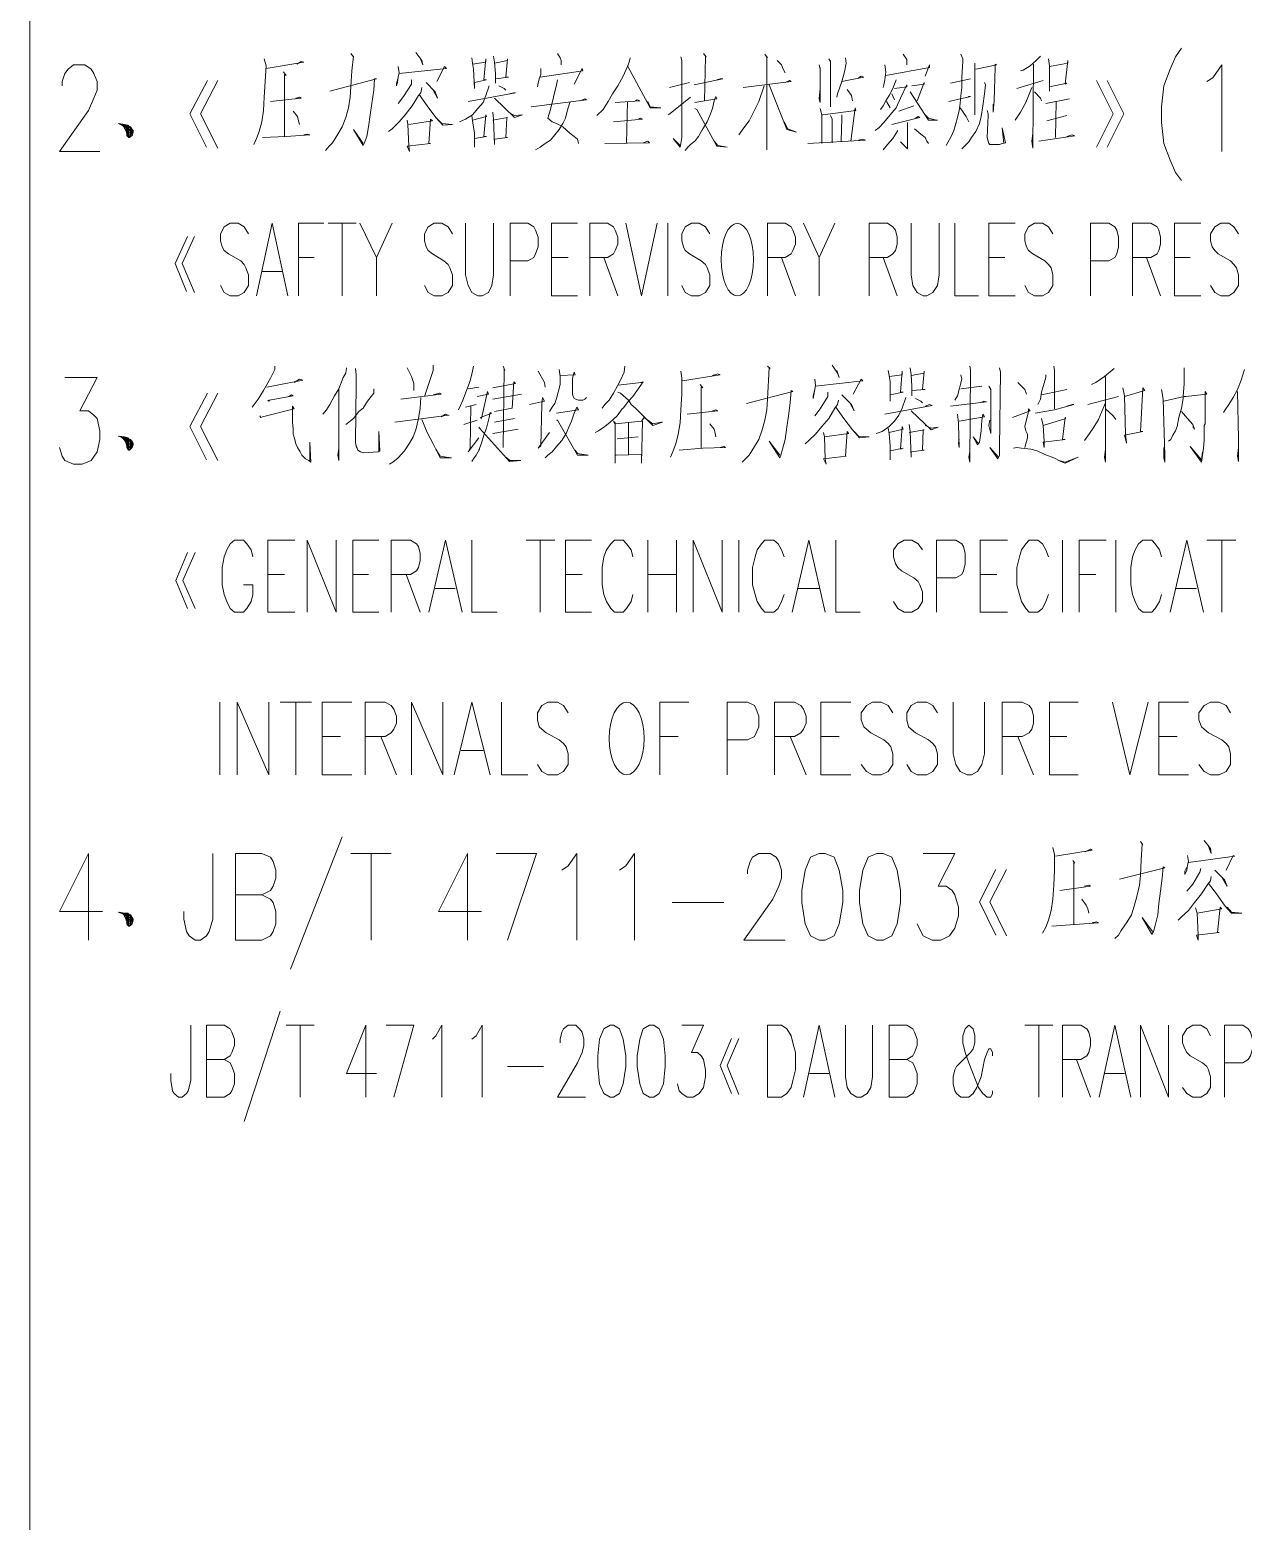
# Model space of a CAD drawing. Header units: millimetres. Extents: x 0 to 588, y 0 to 874.
# Drawn here: x 455.02 to 484.37, y 756.34 to 792.4 of the extents above; entities that cross this region are included whole.
import ezdxf

# ---------------------------------------------------------------- set-up
doc = ezdxf.new("R2010")
doc.units = ezdxf.units.MM
doc.layers.get('0').update_dxf_attribs({"lineweight": 18})

msp = doc.modelspace()

# ---------------------------------------------------------------- linework, layer by layer
at = {"color": 0, "lineweight": 0}
msp.add_lwpolyline([(455.02, 436.922), (455.02, 813.329)], dxfattribs=at)
at = {"color": 6, "lineweight": 0}
for points in [[(464.354, 791.845), (464.502, 791.654), (464.524, 791.548), (464.46, 791.718)], [(482.875, 791.951), (482.727, 791.739), (482.6, 791.443), (482.452, 791.04), (482.388, 790.533), (482.388, 790.151), (482.452, 789.644), (482.6, 789.241), (482.727, 788.945), (482.875, 788.755)], [(455.803, 791.04), (455.803, 791.146), (455.866, 791.337), (455.951, 791.443), (456.078, 791.548), (456.353, 791.548), (456.502, 791.443), (456.565, 791.337), (456.65, 791.146), (456.65, 790.935), (456.565, 790.744), (456.438, 790.448), (455.74, 789.453), (456.713, 789.453)], [(460.692, 791.696), (460.735, 791.527), (460.714, 791.146), (460.692, 790.765), (460.671, 790.448), (460.629, 790.173), (460.565, 789.94), (460.502, 789.77), (460.438, 789.622)], [(460.735, 791.464), (461.645, 791.612), (461.582, 791.633), (461.476, 791.569)], [(462.788, 791.823), (462.851, 791.739), (462.851, 791.76), (462.809, 791.4), (462.788, 791.019), (462.767, 790.765), (462.724, 790.511), (462.661, 790.278), (462.576, 790.046), (462.471, 789.876), (462.344, 789.665), (462.259, 789.58), (462.174, 789.474)], [(463.931, 791.506), (463.952, 791.358), (463.931, 791.252), (463.91, 791.125), (463.889, 791.04), (463.889, 791.104), (463.931, 791.231)], [(463.952, 791.337), (465.095, 791.464), (465.053, 791.506), (464.862, 791.146)], [(465.709, 791.718), (465.73, 791.591), (465.751, 791.443), (465.772, 790.977), (465.772, 791.125), (466.069, 791.188), (466.005, 791.188), (466.048, 791.696), (466.048, 791.612), (465.73, 791.569)], [(466.238, 791.76), (466.259, 791.612), (466.281, 791.337), (466.281, 791.104), (466.281, 791.21), (466.598, 791.252), (466.534, 791.252), (466.577, 791.696), (466.577, 791.654), (466.259, 791.591)], [(467.783, 791.823), (467.847, 791.718), (467.868, 791.654), (467.868, 791.548)], [(469.54, 791.718), (469.519, 791.612), (469.477, 791.506), (469.371, 791.274), (469.244, 791.04), (469.117, 790.85), (469.011, 790.659), (468.884, 790.469), (468.736, 790.321)], [(469.477, 791.527), (470.027, 790.511), (470.281, 790.511), (470.027, 790.533), (469.964, 790.659)], [(470.768, 791.739), (470.789, 791.654), (470.789, 789.791), (470.768, 789.644), (470.747, 789.559), (470.577, 789.77), (470.747, 789.601)], [(471.318, 791.823), (471.382, 791.739), (471.361, 791.739), (471.339, 790.68)], [(472.8, 791.803), (472.863, 791.718), (472.842, 791.739), (472.842, 789.495), (472.842, 789.94)], [(473.096, 791.654), (473.202, 791.548), (473.244, 791.443), (473.287, 791.358)], [(474.112, 791.548), (474.133, 791.443), (474.133, 791.485), (474.133, 790.638), (474.112, 790.723), (474.133, 790.977)], [(474.345, 791.696), (474.387, 791.633), (474.387, 791.654), (474.387, 790.533), (474.387, 790.744)], [(474.747, 791.718), (474.768, 791.591), (474.726, 791.379), (474.663, 791.146), (474.557, 790.85), (474.536, 790.765)], [(475.7, 791.548), (475.721, 791.379), (475.7, 791.188), (475.678, 791.062), (475.657, 790.998)], [(475.721, 791.294), (476.779, 791.485), (476.779, 791.548), (476.673, 791.274)], [(476.144, 791.803), (476.229, 791.676), (476.229, 791.548)], [(477.541, 791.803), (477.584, 791.696), (477.584, 791.633), (477.562, 791.252), (477.562, 790.998), (477.541, 790.807), (477.52, 790.617), (477.499, 790.448), (477.457, 790.278), (477.414, 790.13), (477.372, 789.961), (477.308, 789.813), (477.181, 789.601)], [(477.88, 791.591), (477.88, 790.342), (477.88, 790.596)], [(477.901, 791.443), (478.409, 791.548), (478.367, 791.569), (478.367, 791.485), (478.346, 790.68), (478.324, 790.406), (478.324, 790.596)], [(479.467, 791.76), (479.361, 791.654), (479.213, 791.527), (479.044, 791.422), (478.981, 791.4)], [(479.298, 791.569), (479.277, 789.537), (479.256, 789.707), (479.277, 789.898)], [(479.658, 791.696), (479.679, 791.527), (479.679, 790.914)], [(479.679, 791.019), (480.102, 791.104), (480.06, 791.083), (480.123, 791.654), (480.123, 791.591), (479.679, 791.506)], [(483.489, 791.146), (483.637, 791.231), (483.849, 791.548), (483.849, 789.453)], [(459.317, 791.167), (458.893, 790.363), (459.296, 789.559)], [(459.571, 791.167), (459.147, 790.363), (459.571, 789.537)], [(461.158, 791.379), (461.222, 791.294), (461.179, 791.316), (461.179, 789.813)], [(462.28, 790.914), (463.402, 791.21), (463.36, 791.21), (463.338, 790.935), (463.296, 790.617), (463.254, 790.342), (463.211, 790.046), (463.169, 789.813), (463.106, 789.644), (463.084, 789.601), (462.851, 789.982), (463.084, 789.644)], [(464.248, 791.188), (464.248, 791.083), (464.058, 790.787), (463.931, 790.617)], [(464.608, 791.125), (464.82, 790.893), (464.884, 790.744), (464.778, 790.935)], [(467.381, 791.464), (467.381, 791.316), (467.339, 791.21), (467.318, 791.104), (467.296, 791.019)], [(467.36, 791.252), (468.397, 791.4), (468.376, 791.464), (468.185, 791.083)], [(467.783, 791.188), (467.762, 791.062), (467.614, 790.469), (467.55, 790.258), (467.656, 790.173), (467.762, 790.13), (467.91, 790.046), (468.08, 789.898), (468.185, 789.813), (468.27, 789.749), (468.291, 789.644)], [(470.493, 790.998), (470.979, 791.125)], [(471.085, 791.062), (471.784, 791.21), (471.72, 791.21), (471.636, 791.188)], [(472.271, 790.998), (473.435, 791.146), (473.392, 791.167), (473.287, 791.125)], [(474.663, 791.146), (475.192, 791.252), (475.128, 791.274), (475.065, 791.231)], [(475.975, 791.188), (475.89, 790.977), (475.805, 790.807), (475.721, 790.68), (475.657, 790.554), (475.594, 790.469)], [(476.356, 791.04), (476.652, 791.083), (476.652, 791.125), (476.483, 790.68)], [(477.287, 791.104), (477.774, 791.21)], [(478.113, 791.125), (478.134, 791.062), (478.113, 790.85), (478.07, 790.554), (478.028, 790.299), (477.986, 790.13), (477.901, 789.94), (477.795, 789.791), (477.732, 789.686), (477.626, 789.58), (477.562, 789.517)], [(479.531, 791.167), (478.896, 790.977)], [(480.822, 789.559), (481.224, 790.363), (480.822, 791.167)], [(481.076, 791.167), (481.478, 790.363), (481.076, 789.559)], [(460.841, 790.659), (461.582, 790.744), (461.539, 790.765), (461.454, 790.744)], [(464.502, 790.998), (464.481, 790.871), (464.418, 790.807), (464.27, 790.554), (464.1, 790.342), (463.952, 790.173), (463.783, 790.004), (463.698, 789.94)], [(464.439, 790.829), (464.63, 790.554), (464.841, 790.278), (465.01, 790.088), (465.243, 790.109), (464.989, 790.13), (464.884, 790.236)], [(466.132, 791.04), (466.048, 790.807), (465.984, 790.638), (465.857, 790.49), (465.73, 790.342), (465.561, 790.236), (465.413, 790.173)], [(465.624, 790.659), (466.767, 790.871), (466.725, 790.871), (466.619, 790.85)], [(466.259, 790.744), (466.746, 790.278), (466.937, 790.342), (466.746, 790.321), (466.619, 790.385)], [(466.365, 791.04), (466.492, 790.977), (466.534, 790.935)], [(470.471, 790.342), (471.001, 790.765)], [(471.106, 790.638), (471.636, 790.723), (471.615, 790.787), (471.572, 790.68), (471.53, 790.49), (471.466, 790.321), (471.403, 790.173), (471.276, 789.961), (471.191, 789.813), (471.106, 789.707), (471.001, 789.622), (470.937, 789.559), (470.874, 789.474)], [(472.779, 791.04), (472.652, 790.659), (472.419, 790.194), (472.292, 790.025), (472.165, 789.855)], [(472.906, 791.062), (473.329, 789.982), (473.562, 789.919), (473.35, 790.004), (473.265, 790.173)], [(474.789, 790.956), (474.895, 790.807), (474.916, 790.68)], [(475.933, 790.977), (476.229, 791.019), (476.229, 791.062), (476.081, 790.744), (475.975, 790.511), (475.827, 790.342), (475.678, 790.151), (475.551, 790.025), (475.467, 789.961)], [(475.869, 790.85), (475.933, 790.702)], [(476.313, 790.893), (476.758, 790.215), (476.97, 790.215), (476.949, 790.215), (476.758, 790.258), (476.673, 790.342)], [(477.245, 790.659), (477.774, 790.787), (477.732, 790.787), (477.711, 790.765)], [(479.256, 790.998), (479.108, 790.638), (478.981, 790.406), (478.853, 790.215)], [(479.319, 790.893), (479.467, 790.744), (479.488, 790.68)], [(461.391, 790.427), (461.497, 790.299), (461.518, 790.194), (461.539, 790.109)], [(466.217, 790.406), (466.238, 790.236), (466.259, 789.622), (466.259, 789.749), (466.577, 789.791), (466.534, 789.791), (466.556, 790.278), (466.577, 790.278), (466.217, 790.215)], [(467.148, 790.533), (468.482, 790.702), (468.44, 790.723), (468.334, 790.68)], [(468.08, 790.638), (468.016, 790.427), (467.974, 790.258), (467.91, 790.13), (467.826, 789.982), (467.72, 789.855), (467.614, 789.728), (467.487, 789.644), (467.36, 789.559), (467.254, 789.495)], [(469.18, 790.638), (469.773, 790.68), (469.709, 790.702), (469.667, 790.68)], [(469.477, 790.659), (469.455, 789.644)], [(471.106, 790.49), (471.149, 790.469), (471.636, 789.58), (471.89, 789.559), (471.657, 789.601), (471.572, 789.707)], [(474.133, 790.49), (474.176, 790.342), (474.176, 789.644)], [(474.176, 790.342), (474.197, 790.342), (475.001, 790.448), (474.98, 790.511), (474.874, 789.707)], [(475.742, 790.659), (475.827, 790.511)], [(476.398, 790.554), (476.038, 790.427)], [(477.52, 790.511), (477.668, 790.299), (477.732, 790.173)], [(478.176, 790.448), (478.197, 790.363), (478.197, 790.321), (478.176, 789.791), (478.197, 789.707), (478.219, 789.644), (478.24, 789.622), (478.473, 789.622), (478.536, 789.644), (478.621, 789.665), (478.536, 790.025), (478.578, 789.644)], [(479.594, 790.617), (480.166, 790.723)], [(479.848, 790.659), (479.827, 789.791)], [(457.179, 790.13), (457.306, 790.109), (457.39, 790.088), (457.412, 790.067), (457.454, 790.046), (457.475, 790.025), (457.496, 789.982), (457.517, 789.961), (457.517, 789.919), (457.496, 789.834), (457.454, 789.813), (457.433, 789.791), (457.412, 789.791), (457.39, 789.813), (457.369, 789.834), (457.369, 789.876), (457.348, 789.94), (457.327, 789.982), (457.285, 790.067), (457.221, 790.109), (457.158, 790.13)], [(457.221, 790.109), (457.285, 790.109)], [(457.264, 790.088), (457.264, 790.109)], [(457.369, 790.088), (457.264, 790.088)], [(457.285, 790.109), (457.285, 790.046)], [(457.285, 790.067), (457.412, 790.067)], [(457.454, 790.046), (457.285, 790.046)], [(457.306, 790.004), (457.306, 790.088)], [(457.306, 790.025), (457.454, 790.025)], [(457.348, 790.088), (457.348, 789.982)], [(457.369, 789.834), (457.369, 790.088)], [(457.39, 790.067), (457.39, 789.813)], [(457.412, 789.791), (457.412, 790.067)], [(457.454, 790.046), (457.454, 789.813)], [(457.475, 789.813), (457.475, 790.025)], [(464.143, 790.215), (464.164, 790.109), (464.185, 789.58), (464.206, 789.453), (464.143, 789.58), (464.714, 789.644), (464.672, 789.644), (464.714, 790.236), (464.757, 790.194), (464.185, 790.109)], [(465.709, 790.321), (465.73, 790.194), (465.772, 789.898), (465.772, 789.559), (465.772, 789.77), (466.069, 789.813), (466.005, 789.813), (466.048, 790.342), (466.069, 790.299), (465.73, 790.215)], [(469.138, 790.173), (469.837, 790.236), (469.794, 790.258), (469.752, 790.236)], [(474.387, 790.321), (474.43, 790.236), (474.43, 789.665)], [(474.663, 790.342), (474.663, 790.258), (474.641, 789.707)], [(475.869, 790.109), (476.546, 790.278), (476.504, 790.299), (476.44, 790.258)], [(476.25, 790.151), (476.25, 789.517), (476.081, 789.686), (476.229, 789.537)], [(480.102, 790.321), (479.615, 790.194)], [(457.496, 789.982), (457.327, 789.982)], [(457.348, 789.961), (457.517, 789.961)], [(457.517, 789.919), (457.369, 789.919)], [(457.369, 789.876), (457.496, 789.876)], [(457.496, 789.834), (457.369, 789.834)], [(457.39, 789.813), (457.454, 789.813)], [(457.496, 789.982), (457.496, 789.876)], [(460.65, 789.791), (461.222, 789.813), (461.793, 789.855), (461.73, 789.876), (461.645, 789.855)], [(468.926, 789.644), (470.006, 789.665), (469.964, 789.707), (469.858, 789.665)], [(473.837, 789.644), (475.234, 789.728), (475.171, 789.749), (475.065, 789.728)], [(476.017, 789.961), (475.89, 789.77), (475.763, 789.622), (475.657, 789.495)], [(476.419, 790.004), (476.567, 789.876), (476.673, 789.791), (476.716, 789.707), (476.758, 789.644)], [(479.425, 789.707), (480.293, 789.834), (480.229, 789.855), (480.102, 789.813)], [(460.312, 787.463), (460.206, 787.632), (460.058, 787.717), (459.867, 787.717), (459.719, 787.632), (459.634, 787.463), (459.634, 787.294), (459.676, 787.146), (459.719, 787.061), (459.825, 786.976), (460.121, 786.807), (460.206, 786.723), (460.248, 786.638), (460.312, 786.469), (460.312, 786.215), (460.206, 786.045), (460.058, 785.961), (459.867, 785.961), (459.719, 786.045), (459.634, 786.215)], [(460.502, 785.961), (460.883, 787.717), (461.264, 785.961)], [(461.518, 785.961), (461.518, 787.717), (462.132, 787.717)], [(462.238, 787.717), (462.915, 787.717)], [(462.576, 787.717), (462.576, 785.961)], [(463, 787.717), (463.402, 786.892), (463.402, 785.961)], [(463.783, 787.717), (463.402, 786.892)], [(465.243, 787.463), (465.137, 787.632), (464.989, 787.717), (464.799, 787.717), (464.651, 787.632), (464.566, 787.463), (464.566, 787.294), (464.608, 787.146), (464.651, 787.061), (464.757, 786.976), (465.032, 786.807), (465.137, 786.723), (465.18, 786.638), (465.243, 786.469), (465.243, 786.215), (465.137, 786.045), (464.989, 785.961), (464.799, 785.961), (464.651, 786.045), (464.566, 786.215)], [(465.561, 787.717), (465.561, 786.469), (465.624, 786.215), (465.709, 786.045), (465.857, 785.961), (465.963, 785.961), (466.111, 786.045), (466.196, 786.215), (466.238, 786.469), (466.238, 787.717)], [(466.64, 785.961), (466.64, 787.717), (467.064, 787.717), (467.212, 787.632), (467.254, 787.548), (467.318, 787.379), (467.318, 787.146), (467.254, 786.976), (467.212, 786.892), (467.064, 786.807), (466.64, 786.807)], [(467.635, 785.961), (467.635, 787.717), (468.27, 787.717)], [(468.567, 785.961), (468.567, 787.717), (468.99, 787.717), (469.138, 787.632), (469.18, 787.548), (469.244, 787.379), (469.244, 787.21), (469.18, 787.061), (469.138, 786.976), (468.99, 786.892), (468.567, 786.892)], [(469.434, 787.717), (469.815, 785.961), (470.196, 787.717)], [(470.45, 787.717), (470.45, 785.961)], [(471.466, 787.463), (471.361, 787.632), (471.212, 787.717), (471.022, 787.717), (470.874, 787.632), (470.789, 787.463), (470.789, 787.294), (470.831, 787.146), (470.874, 787.061), (470.979, 786.976), (471.255, 786.807), (471.361, 786.723), (471.403, 786.638), (471.466, 786.469), (471.466, 786.215), (471.361, 786.045), (471.212, 785.961), (471.022, 785.961), (470.874, 786.045), (470.789, 786.215)], [(472.863, 785.961), (472.863, 787.717), (473.287, 787.717), (473.435, 787.632), (473.477, 787.548), (473.541, 787.379), (473.541, 787.21), (473.477, 787.061), (473.435, 786.976), (473.287, 786.892), (472.863, 786.892)], [(473.731, 787.717), (474.112, 786.892), (474.112, 785.961)], [(474.493, 787.717), (474.112, 786.892)], [(475.319, 785.961), (475.319, 787.717), (475.763, 787.717), (475.89, 787.632), (475.954, 787.548), (475.996, 787.379), (475.996, 787.21), (475.954, 787.061), (475.89, 786.976), (475.763, 786.892), (475.319, 786.892)], [(476.335, 787.717), (476.335, 786.469), (476.377, 786.215), (476.483, 786.045), (476.631, 785.961), (476.716, 785.961), (476.864, 786.045), (476.97, 786.215), (477.012, 786.469), (477.012, 787.717)], [(477.393, 787.717), (477.393, 785.961), (477.964, 785.961)], [(478.219, 785.961), (478.219, 787.717), (478.853, 787.717)], [(479.764, 787.463), (479.658, 787.632), (479.51, 787.717), (479.319, 787.717), (479.171, 787.632), (479.086, 787.463), (479.086, 787.294), (479.129, 787.146), (479.171, 787.061), (479.277, 786.976), (479.573, 786.807), (479.658, 786.723), (479.721, 786.638), (479.764, 786.469), (479.764, 786.215), (479.658, 786.045), (479.51, 785.961), (479.319, 785.961), (479.171, 786.045), (479.086, 786.215)], [(480.674, 785.961), (480.674, 787.717), (481.118, 787.717), (481.267, 787.632), (481.309, 787.548), (481.351, 787.379), (481.351, 787.146), (481.309, 786.976), (481.267, 786.892), (481.118, 786.807), (480.674, 786.807)], [(481.69, 785.961), (481.69, 787.717), (482.134, 787.717), (482.283, 787.632), (482.325, 787.548), (482.367, 787.379), (482.367, 787.21), (482.325, 787.061), (482.283, 786.976), (482.134, 786.892), (481.69, 786.892)], [(482.706, 785.961), (482.706, 787.717), (483.341, 787.717)], [(484.251, 787.463), (484.145, 787.632), (484.018, 787.717), (483.828, 787.717), (483.68, 787.632), (483.574, 787.463), (483.574, 787.294), (483.616, 787.146), (483.68, 787.061), (483.764, 786.976), (484.06, 786.807), (484.145, 786.723), (484.209, 786.638), (484.251, 786.469), (484.251, 786.215), (484.145, 786.045), (484.018, 785.961), (483.828, 785.961), (483.68, 786.045), (483.574, 786.215)], [(458.83, 787.4), (458.534, 786.744), (458.809, 786.066)], [(458.999, 787.4), (458.703, 786.744), (458.999, 786.045)], [(461.518, 786.892), (461.899, 786.892)], [(467.635, 786.892), (468.037, 786.892)], [(468.905, 786.892), (469.244, 785.961)], [(473.202, 786.892), (473.541, 785.961)], [(475.657, 786.892), (475.996, 785.961)], [(478.219, 786.892), (478.599, 786.892)], [(482.029, 786.892), (482.367, 785.961)], [(482.706, 786.892), (483.087, 786.892)], [(460.65, 786.553), (461.137, 786.553)], [(467.635, 785.961), (468.27, 785.961)], [(478.219, 785.961), (478.853, 785.961)], [(482.706, 785.961), (483.341, 785.961)], [(460.947, 784.267), (460.947, 784.183), (460.841, 783.971), (460.671, 783.675), (460.544, 783.463), (460.396, 783.272)], [(464.778, 784.288), (464.778, 784.161), (464.566, 783.527)], [(465.751, 784.267), (465.73, 784.14), (465.667, 783.908), (465.582, 783.675), (465.497, 783.441), (465.434, 783.315), (465.392, 783.209)], [(466.471, 784.267), (466.513, 784.161), (466.492, 784.183), (466.471, 782.298), (466.471, 782.51)], [(469.413, 784.267), (469.392, 784.119), (469.307, 783.928), (469.244, 783.801), (469.138, 783.611), (469.032, 783.441), (468.926, 783.336), (468.863, 783.251)], [(472.863, 784.267), (472.927, 784.204), (472.906, 784.225), (472.863, 783.463), (472.842, 783.209), (472.8, 782.955), (472.736, 782.722), (472.652, 782.489), (472.546, 782.32), (472.419, 782.108), (472.334, 782.023), (472.25, 781.939)], [(474.43, 784.288), (474.557, 784.098), (474.599, 783.992), (474.536, 784.161)], [(477.753, 784.267), (477.774, 784.183), (477.753, 781.939), (477.732, 782.066), (477.753, 782.193)], [(479.785, 784.267), (479.806, 784.161), (479.806, 783.23)], [(455.866, 783.992), (456.65, 783.992), (456.226, 783.187), (456.438, 783.187), (456.565, 783.082), (456.65, 782.997), (456.713, 782.701), (456.713, 782.489), (456.65, 782.193), (456.502, 781.981), (456.29, 781.897), (456.078, 781.897), (455.866, 781.981), (455.803, 782.087), (455.74, 782.298)], [(460.756, 783.759), (461.624, 783.928), (461.539, 783.949), (461.412, 783.865)], [(462.682, 784.225), (462.661, 784.098), (462.598, 783.992), (462.492, 783.717), (462.386, 783.548), (462.28, 783.336), (462.195, 783.209), (462.111, 783.103)], [(462.894, 784.204), (462.915, 784.056), (462.915, 783.823), (462.894, 782.426), (462.915, 782.32), (462.936, 782.278), (462.957, 782.235), (463.021, 782.193), (463.084, 782.171), (463.444, 782.193), (463.486, 782.214), (463.465, 782.68), (463.465, 782.214)], [(464.143, 784.225), (464.248, 784.013), (464.312, 783.844), (464.312, 783.675)], [(467.318, 784.14), (467.466, 783.865), (467.487, 783.759)], [(467.826, 784.183), (467.847, 784.013), (467.847, 783.823), (467.762, 783.484), (467.72, 783.357), (467.656, 783.272), (467.593, 783.167)], [(467.847, 784.034), (468.207, 784.056), (468.185, 784.119), (468.143, 783.971), (468.143, 783.59), (468.164, 783.527), (468.185, 783.484), (468.228, 783.463), (468.291, 783.441), (468.397, 783.441), (468.44, 783.463), (468.482, 783.505)], [(470.768, 784.14), (470.789, 783.971), (470.789, 783.59), (470.768, 783.209), (470.747, 782.891), (470.704, 782.616), (470.641, 782.383), (470.577, 782.214), (470.514, 782.066)], [(470.81, 783.908), (471.72, 784.056), (471.657, 784.077), (471.53, 784.034)], [(474.006, 783.949), (474.027, 783.801), (474.006, 783.696), (473.985, 783.569), (473.964, 783.484), (473.964, 783.548), (474.006, 783.696)], [(474.027, 783.78), (475.171, 783.908), (475.128, 783.949), (474.938, 783.59)], [(475.784, 784.161), (475.805, 784.034), (475.827, 783.886), (475.827, 783.42), (475.827, 783.569), (476.144, 783.632), (476.081, 783.632), (476.123, 784.14), (476.123, 784.056), (475.805, 784.013)], [(476.313, 784.225), (476.335, 784.056), (476.356, 783.78), (476.356, 783.548), (476.356, 783.675), (476.673, 783.696), (476.61, 783.696), (476.652, 784.14), (476.652, 784.098), (476.335, 784.034)], [(477.541, 784.056), (477.562, 783.949), (477.457, 783.548), (477.393, 783.441)], [(478.473, 784.225), (478.494, 784.119), (478.473, 782.298), (478.473, 782.108), (478.43, 782.023), (478.24, 782.298), (478.451, 782.066)], [(479.594, 784.056), (479.594, 783.992), (479.488, 783.632), (479.467, 783.463), (479.404, 783.336)], [(481.245, 784.204), (481.012, 784.013), (480.801, 783.865), (480.695, 783.823)], [(481.034, 784.013), (481.034, 781.939), (481.012, 782.066), (481.034, 782.256)], [(482.939, 784.225), (482.939, 783.844), (482.918, 783.527), (482.918, 783.484), (482.875, 783.251), (482.812, 783.019), (482.769, 782.807), (482.727, 782.701), (482.663, 782.595), (482.621, 782.489), (482.558, 782.447)], [(484.399, 784.183), (484.315, 783.928), (484.23, 783.696), (484.124, 783.505), (484.018, 783.336), (483.933, 783.209), (483.891, 783.145)], [(459.317, 783.611), (458.893, 782.807), (459.296, 782.002)], [(459.571, 783.611), (459.147, 782.807), (459.571, 781.981)], [(460.777, 783.441), (460.798, 783.42), (460.82, 783.441), (461.391, 783.548), (461.349, 783.569), (461.285, 783.527)], [(462.492, 783.696), (462.492, 781.981), (462.471, 782.108), (462.492, 782.278)], [(463.338, 783.717), (463.338, 783.611), (463.19, 783.42), (463.084, 783.251), (462.978, 783.167), (462.851, 782.997), (462.661, 782.849)], [(463.995, 783.463), (464.968, 783.59), (464.926, 783.611), (464.778, 783.569)], [(465.624, 783.717), (465.878, 783.759)], [(465.836, 783.527), (466.111, 783.59), (466.09, 783.654), (465.942, 782.997), (465.921, 783.019), (466.196, 783.124), (466.154, 783.145), (466.132, 783.019), (466.069, 782.764), (466.005, 782.595), (465.942, 782.405), (465.878, 782.235), (465.899, 782.256), (465.815, 782.108), (465.751, 782.023), (465.709, 781.96)], [(466.217, 783.738), (466.767, 783.844), (466.725, 783.886), (466.683, 783.251), (466.259, 783.167)], [(466.217, 783.463), (466.916, 783.59)], [(469.244, 783.801), (469.815, 783.865), (469.794, 783.865), (469.858, 783.886), (469.604, 783.527), (469.498, 783.42), (469.371, 783.251), (469.35, 783.23), (469.223, 783.06), (469.053, 782.912), (468.926, 782.807), (468.778, 782.701), (468.693, 782.658)], [(469.244, 783.632), (469.307, 783.611), (469.498, 783.441), (469.561, 783.336), (469.667, 783.251), (469.773, 783.145), (470.091, 782.828), (470.323, 782.912), (470.302, 782.912), (470.091, 782.87), (469.879, 783.019), (469.815, 782.934), (469.18, 782.87), (469.138, 782.934), (469.18, 782.891), (469.18, 781.918), (469.18, 782.108), (469.202, 782.108), (469.815, 782.129), (469.815, 781.918), (469.837, 782.934)], [(471.233, 783.823), (471.297, 783.738), (471.255, 783.759), (471.255, 782.278)], [(472.355, 783.357), (473.477, 783.654), (473.435, 783.675), (473.414, 783.378), (473.371, 783.06), (473.329, 782.786), (473.287, 782.489), (473.223, 782.256), (473.181, 782.108), (473.16, 782.044), (472.906, 782.447), (473.16, 782.108)], [(474.324, 783.632), (474.324, 783.527), (474.133, 783.23), (474.006, 783.06)], [(474.663, 783.569), (474.895, 783.336), (474.959, 783.187), (474.853, 783.378)], [(477.541, 783.717), (478.049, 783.78)], [(478.219, 783.78), (478.261, 783.696), (478.261, 782.638), (478.219, 782.828), (478.24, 782.955)], [(478.917, 783.865), (479.086, 783.696), (479.129, 783.59)], [(479.488, 783.569), (480.102, 783.696)], [(481.457, 783.738), (481.499, 783.548), (481.521, 782.616), (481.542, 782.405), (481.499, 782.595), (481.944, 782.68), (481.88, 782.68), (481.944, 783.738), (481.986, 783.675), (481.499, 783.527)], [(482.388, 783.696), (482.431, 783.463), (482.473, 782.108), (482.473, 781.939), (482.452, 782.044), (482.452, 782.298)], [(482.452, 783.42), (482.939, 783.527), (482.981, 783.527), (483.489, 783.59), (483.447, 783.654), (483.447, 782.87), (483.425, 782.828), (483.425, 782.468), (483.404, 782.278), (483.362, 781.939), (483.087, 782.32), (483.362, 782.002), (483.383, 782.193)], [(484.23, 783.654), (484.251, 782.51), (484.251, 781.96), (484.23, 782.087), (484.251, 782.298)], [(460.587, 783.06), (460.608, 783.019), (460.65, 783.04), (461.412, 783.23), (461.37, 783.294), (461.37, 782.912), (461.391, 782.743), (461.391, 782.616), (461.433, 782.489), (461.454, 782.383), (461.497, 782.298), (461.56, 782.193), (461.603, 782.108), (461.687, 782.023), (461.772, 781.981), (461.814, 781.939), (461.793, 782.426), (461.793, 781.981)], [(464.481, 783.505), (464.46, 783.251), (464.418, 782.997), (464.354, 782.722), (464.291, 782.552), (464.206, 782.405), (464.079, 782.214), (463.931, 782.044), (463.804, 781.939), (463.719, 781.897)], [(465.815, 783.336), (465.561, 783.272)], [(465.688, 783.315), (465.667, 782.278), (465.624, 782.193), (465.878, 782.531)], [(467.106, 783.336), (467.466, 783.42), (467.423, 783.505), (467.402, 783.336), (467.381, 782.341), (467.318, 782.278), (467.593, 782.658)], [(467.762, 783.124), (468.291, 783.209), (468.249, 783.272), (468.185, 783.124), (468.122, 782.934), (468.058, 782.786), (467.995, 782.638), (467.889, 782.468), (467.762, 782.32), (467.656, 782.193), (467.55, 782.108), (467.487, 782.044)], [(470.916, 783.103), (471.657, 783.187), (471.615, 783.209), (471.53, 783.187)], [(474.578, 783.441), (474.557, 783.336), (474.493, 783.251), (474.345, 782.997), (474.176, 782.807), (474.027, 782.616), (473.858, 782.468), (473.774, 782.383)], [(474.514, 783.272), (474.705, 782.997), (474.916, 782.722), (475.086, 782.531), (475.319, 782.552), (475.065, 782.574), (474.959, 782.68)], [(476.208, 783.505), (476.123, 783.251), (476.038, 783.082), (475.933, 782.934), (475.805, 782.807), (475.636, 782.68), (475.488, 782.638)], [(475.7, 783.103), (476.843, 783.315), (476.779, 783.336), (476.673, 783.294)], [(476.335, 783.187), (476.822, 782.722), (476.991, 782.786), (476.822, 782.764), (476.673, 782.828)], [(476.44, 783.484), (476.567, 783.42), (476.61, 783.378)], [(477.287, 783.294), (478.155, 783.399), (478.134, 783.399), (478.091, 783.42), (478.007, 783.378)], [(478.79, 783.019), (479.171, 783.167), (479.171, 783.23), (479.213, 783.187), (479.171, 783.167), (479.086, 782.807), (479.108, 782.701), (479.15, 782.616), (479.15, 782.531), (479.086, 782.298)], [(479.34, 783.124), (479.806, 783.209), (480.272, 783.336), (480.229, 783.336), (480.102, 783.294)], [(481.034, 783.378), (480.949, 783.167), (480.864, 782.976), (480.759, 782.786), (480.653, 782.638), (480.526, 782.468)], [(481.351, 783.527), (480.61, 783.336)], [(481.034, 783.23), (481.224, 783.06), (481.288, 782.976)], [(463.846, 782.912), (465.159, 783.082)], [(464.502, 782.976), (464.63, 782.658), (464.778, 782.383), (464.947, 782.044), (465.222, 782.044), (465.201, 782.044), (464.947, 782.087), (464.841, 782.256)], [(465.137, 783.082), (465.074, 783.103), (464.968, 783.04)], [(465.519, 782.849), (465.836, 782.955)], [(466.746, 782.997), (466.259, 782.912)], [(467.762, 782.955), (467.783, 782.955), (468.27, 782.108), (468.524, 782.108), (468.27, 782.151), (468.207, 782.235)], [(469.498, 782.912), (469.498, 782.129)], [(471.466, 782.87), (471.572, 782.743), (471.593, 782.638), (471.615, 782.552)], [(476.292, 782.849), (476.313, 782.68), (476.335, 782.066), (476.335, 782.193), (476.652, 782.235), (476.61, 782.235), (476.631, 782.722), (476.652, 782.722), (476.292, 782.658)], [(477.457, 783.103), (477.478, 782.891), (477.478, 782.849), (477.499, 782.298), (477.478, 782.405), (477.499, 782.489)], [(477.499, 782.934), (478.113, 783.04), (478.07, 783.103), (478.049, 782.955), (478.028, 782.701), (478.007, 782.531), (477.986, 782.426), (477.943, 782.362), (477.837, 782.552), (477.964, 782.383)], [(479.488, 782.997), (479.531, 782.828), (479.552, 782.447), (479.552, 782.298), (479.531, 782.426), (480.06, 782.489), (479.997, 782.489), (480.06, 783.019), (480.081, 782.997), (479.531, 782.828)], [(482.875, 783.167), (483.023, 782.997), (483.15, 782.849), (483.193, 782.743), (483.15, 782.807)], [(457.179, 782.574), (457.306, 782.552), (457.39, 782.531), (457.412, 782.51), (457.454, 782.489), (457.475, 782.468), (457.496, 782.447), (457.517, 782.405), (457.517, 782.362), (457.496, 782.298), (457.454, 782.256), (457.433, 782.235), (457.412, 782.235), (457.39, 782.256), (457.369, 782.298), (457.369, 782.32), (457.348, 782.383), (457.327, 782.447), (457.285, 782.51), (457.221, 782.552), (457.158, 782.574)], [(457.221, 782.552), (457.285, 782.552)], [(457.264, 782.531), (457.264, 782.552)], [(457.369, 782.531), (457.264, 782.531)], [(457.285, 782.552), (457.285, 782.489)], [(457.285, 782.51), (457.412, 782.51)], [(457.454, 782.489), (457.285, 782.489)], [(457.306, 782.468), (457.306, 782.531)], [(457.306, 782.468), (457.454, 782.468)], [(457.348, 782.531), (457.348, 782.426)], [(457.369, 782.298), (457.369, 782.531)], [(457.39, 782.51), (457.39, 782.256)], [(457.412, 782.235), (457.412, 782.51)], [(457.454, 782.489), (457.454, 782.256)], [(457.475, 782.278), (457.475, 782.468)], [(465.878, 782.786), (465.899, 782.764), (466.619, 781.96), (466.894, 781.981), (466.64, 781.981), (466.534, 782.066)], [(466.217, 782.638), (466.831, 782.743)], [(469.223, 782.51), (469.731, 782.552)], [(474.218, 782.658), (474.239, 782.552), (474.26, 782.023), (474.281, 781.897), (474.218, 782.023), (474.768, 782.087), (474.747, 782.087), (474.789, 782.68), (474.832, 782.638), (474.239, 782.552)], [(475.784, 782.764), (475.805, 782.638), (475.827, 782.341), (475.827, 782.002), (475.827, 782.214), (476.144, 782.278), (476.081, 782.256), (476.123, 782.807), (476.144, 782.743), (475.805, 782.658)], [(457.496, 782.447), (457.327, 782.447)], [(457.348, 782.405), (457.517, 782.405)], [(457.517, 782.362), (457.369, 782.362)], [(457.369, 782.32), (457.496, 782.32)], [(457.496, 782.298), (457.369, 782.298)], [(457.39, 782.256), (457.454, 782.256)], [(457.496, 782.447), (457.496, 782.32)], [(470.726, 782.235), (471.297, 782.278), (471.847, 782.298), (471.805, 782.32), (471.72, 782.298)], [(478.811, 782.278), (478.896, 782.298), (479.002, 782.278), (479.235, 782.256), (479.383, 782.214), (479.573, 782.129), (479.785, 782.044), (479.954, 781.96), (480.06, 781.918), (480.377, 782.066), (480.06, 781.939), (479.912, 781.981)], [(460.417, 779.653), (460.375, 779.822), (460.269, 779.971), (460.185, 780.055), (459.973, 780.055), (459.867, 779.971), (459.782, 779.822), (459.719, 779.653), (459.676, 779.399), (459.676, 778.976), (459.719, 778.743), (459.782, 778.573), (459.867, 778.404), (459.973, 778.319), (460.185, 778.319), (460.269, 778.404), (460.375, 778.573), (460.417, 778.743), (460.417, 778.976), (460.185, 778.976)], [(460.777, 778.319), (460.777, 780.055), (461.433, 780.055)], [(461.73, 778.319), (461.73, 780.055), (462.428, 778.319), (462.428, 780.055)], [(462.83, 778.319), (462.83, 780.055), (463.465, 780.055)], [(463.762, 778.319), (463.762, 780.055), (464.227, 780.055), (464.375, 779.971), (464.418, 779.907), (464.46, 779.737), (464.46, 779.568), (464.418, 779.399), (464.375, 779.314), (464.227, 779.23), (463.762, 779.23)], [(464.672, 778.319), (465.074, 780.055), (465.476, 778.319)], [(465.709, 780.055), (465.709, 778.319), (466.323, 778.319)], [(467.021, 780.055), (467.72, 780.055)], [(467.36, 780.055), (467.36, 778.319)], [(467.974, 778.319), (467.974, 780.055), (468.609, 780.055)], [(469.604, 779.653), (469.561, 779.822), (469.455, 779.971), (469.371, 780.055), (469.159, 780.055), (469.075, 779.971), (468.969, 779.822), (468.905, 779.653), (468.863, 779.399), (468.863, 778.976), (468.905, 778.743), (468.969, 778.573), (469.075, 778.404), (469.159, 778.319), (469.371, 778.319), (469.455, 778.404), (469.561, 778.573), (469.604, 778.743)], [(469.964, 780.055), (469.964, 778.319)], [(470.662, 780.055), (470.662, 778.319)], [(471.064, 778.319), (471.064, 780.055), (471.763, 778.319), (471.763, 780.055)], [(472.165, 780.055), (472.165, 778.319)], [(473.265, 779.653), (473.202, 779.822), (473.117, 779.971), (473.012, 780.055), (472.8, 780.055), (472.715, 779.971), (472.609, 779.822), (472.567, 779.653), (472.503, 779.399), (472.503, 778.976), (472.567, 778.743), (472.609, 778.573), (472.715, 778.404), (472.8, 778.319), (473.012, 778.319), (473.117, 778.404), (473.202, 778.573), (473.265, 778.743)], [(473.456, 778.319), (473.858, 780.055), (474.26, 778.319)], [(474.514, 780.055), (474.514, 778.319), (475.107, 778.319)], [(476.61, 779.822), (476.504, 779.971), (476.356, 780.055), (476.165, 780.055), (476.017, 779.971), (475.911, 779.822), (475.911, 779.653), (475.954, 779.483), (476.017, 779.399), (476.102, 779.314), (476.398, 779.145), (476.504, 779.06), (476.546, 778.976), (476.61, 778.806), (476.61, 778.573), (476.504, 778.404), (476.356, 778.319), (476.165, 778.319), (476.017, 778.404), (475.911, 778.573)], [(476.949, 778.319), (476.949, 780.055), (477.414, 780.055), (477.562, 779.971), (477.605, 779.907), (477.647, 779.737), (477.647, 779.483), (477.605, 779.314), (477.562, 779.23), (477.414, 779.145), (476.949, 779.145)], [(478.007, 778.319), (478.007, 780.055), (478.663, 780.055)], [(479.658, 779.653), (479.594, 779.822), (479.51, 779.971), (479.404, 780.055), (479.192, 780.055), (479.108, 779.971), (479.002, 779.822), (478.959, 779.653), (478.896, 779.399), (478.896, 778.976), (478.959, 778.743), (479.002, 778.573), (479.108, 778.404), (479.192, 778.319), (479.404, 778.319), (479.51, 778.404), (479.594, 778.573), (479.658, 778.743)], [(479.997, 780.055), (479.997, 778.319)], [(480.399, 778.319), (480.399, 780.055), (481.055, 780.055)], [(481.288, 780.055), (481.288, 778.319)], [(482.388, 779.653), (482.346, 779.822), (482.24, 779.971), (482.156, 780.055), (481.944, 780.055), (481.838, 779.971), (481.753, 779.822), (481.69, 779.653), (481.647, 779.399), (481.647, 778.976), (481.69, 778.743), (481.753, 778.573), (481.838, 778.404), (481.944, 778.319), (482.156, 778.319), (482.24, 778.404), (482.346, 778.573), (482.388, 778.743)], [(482.6, 778.319), (483.002, 780.055), (483.404, 778.319)], [(483.489, 780.055), (484.188, 780.055)], [(483.849, 780.055), (483.849, 778.319)], [(458.83, 779.759), (458.555, 779.082), (458.83, 778.404)], [(459.02, 779.759), (458.724, 779.082), (459.02, 778.404)], [(460.777, 779.23), (461.179, 779.23)], [(462.83, 779.23), (463.211, 779.23)], [(464.122, 779.23), (464.46, 778.319)], [(467.974, 779.23), (468.376, 779.23)], [(469.964, 779.23), (470.662, 779.23)], [(478.007, 779.23), (478.409, 779.23)], [(480.399, 779.23), (480.801, 779.23)], [(464.82, 778.891), (465.307, 778.891)], [(473.604, 778.891), (474.112, 778.891)], [(482.748, 778.891), (483.235, 778.891)], [(460.777, 778.319), (461.433, 778.319)], [(462.83, 778.319), (463.465, 778.319)], [(467.974, 778.319), (468.609, 778.319)], [(478.007, 778.319), (478.663, 778.319)], [(459.613, 776.139), (459.613, 774.383)], [(460.036, 774.383), (460.036, 776.139), (460.798, 774.383), (460.798, 776.139)], [(461.074, 776.139), (461.836, 776.139)], [(461.454, 776.139), (461.454, 774.383)], [(462.089, 774.383), (462.089, 776.139), (462.809, 776.139)], [(463.127, 774.383), (463.127, 776.139), (463.613, 776.139), (463.762, 776.055), (463.825, 775.97), (463.889, 775.801), (463.889, 775.631), (463.825, 775.483), (463.762, 775.399), (463.613, 775.313), (463.127, 775.313)], [(464.248, 774.383), (464.248, 776.139), (465.01, 774.383), (465.01, 776.139)], [(465.286, 774.383), (465.709, 776.139), (466.154, 774.383)], [(466.429, 776.139), (466.429, 774.383), (467.064, 774.383)], [(468.037, 775.885), (467.932, 776.055), (467.783, 776.139), (467.55, 776.139), (467.402, 776.055), (467.296, 775.885), (467.296, 775.716), (467.339, 775.547), (467.402, 775.483), (467.508, 775.399), (467.826, 775.229), (467.932, 775.144), (467.995, 775.059), (468.037, 774.89), (468.037, 774.636), (467.932, 774.467), (467.783, 774.383), (467.55, 774.383), (467.402, 774.467), (467.296, 774.636)], [(470.26, 774.383), (470.26, 776.139), (470.958, 776.139)], [(471.89, 774.383), (471.89, 776.139), (472.377, 776.139), (472.546, 776.055), (472.588, 775.97), (472.652, 775.801), (472.652, 775.547), (472.588, 775.399), (472.546, 775.313), (472.377, 775.229), (471.89, 775.229)], [(473.033, 774.383), (473.033, 776.139), (473.519, 776.139), (473.668, 776.055), (473.731, 775.97), (473.795, 775.801), (473.795, 775.631), (473.731, 775.483), (473.668, 775.399), (473.519, 775.313), (473.033, 775.313)], [(474.154, 774.383), (474.154, 776.139), (474.874, 776.139)], [(475.89, 775.885), (475.784, 776.055), (475.615, 776.139), (475.403, 776.139), (475.255, 776.055), (475.128, 775.885), (475.128, 775.716), (475.192, 775.547), (475.255, 775.483), (475.361, 775.399), (475.678, 775.229), (475.784, 775.144), (475.848, 775.059), (475.89, 774.89), (475.89, 774.636), (475.784, 774.467), (475.615, 774.383), (475.403, 774.383), (475.255, 774.467), (475.128, 774.636)], [(476.97, 775.885), (476.864, 776.055), (476.716, 776.139), (476.483, 776.139), (476.335, 776.055), (476.229, 775.885), (476.229, 775.716), (476.271, 775.547), (476.335, 775.483), (476.44, 775.399), (476.758, 775.229), (476.864, 775.144), (476.927, 775.059), (476.97, 774.89), (476.97, 774.636), (476.864, 774.467), (476.716, 774.383), (476.483, 774.383), (476.335, 774.467), (476.229, 774.636)], [(477.351, 776.139), (477.351, 774.89), (477.414, 774.636), (477.52, 774.467), (477.689, 774.383), (477.795, 774.383), (477.943, 774.467), (478.049, 774.636), (478.113, 774.89), (478.113, 776.139)], [(478.536, 774.383), (478.536, 776.139), (479.023, 776.139), (479.192, 776.055), (479.256, 775.97), (479.298, 775.801), (479.298, 775.631), (479.256, 775.483), (479.192, 775.399), (479.023, 775.313), (478.536, 775.313)], [(479.679, 774.383), (479.679, 776.139), (480.377, 776.139)], [(481.203, 776.139), (481.626, 774.383), (482.071, 776.139)], [(482.325, 774.383), (482.325, 776.139), (483.045, 776.139)], [(484.06, 775.885), (483.955, 776.055), (483.785, 776.139), (483.574, 776.139), (483.425, 776.055), (483.298, 775.885), (483.298, 775.716), (483.362, 775.547), (483.425, 775.483), (483.531, 775.399), (483.849, 775.229), (483.955, 775.144), (484.018, 775.059), (484.06, 774.89), (484.06, 774.636), (483.955, 774.467), (483.785, 774.383), (483.574, 774.383), (483.425, 774.467), (483.298, 774.636)], [(462.089, 775.313), (462.534, 775.313)], [(463.508, 775.313), (463.889, 774.383)], [(470.26, 775.313), (470.704, 775.313)], [(473.414, 775.313), (473.795, 774.383)], [(474.154, 775.313), (474.599, 775.313)], [(478.917, 775.313), (479.298, 774.383)], [(479.679, 775.313), (480.102, 775.313)], [(482.325, 775.313), (482.769, 775.313)], [(465.455, 774.975), (465.984, 774.975)], [(462.089, 774.383), (462.809, 774.383)], [(474.154, 774.383), (474.874, 774.383)], [(479.679, 774.383), (480.377, 774.383)], [(482.325, 774.383), (483.045, 774.383)], [(462.576, 772.88), (461.327, 769.683)], [(481.88, 772.773), (481.944, 772.689), (481.923, 772.71), (481.901, 772.329), (481.88, 771.948), (481.859, 771.715), (481.796, 771.44), (481.732, 771.207), (481.669, 770.995), (481.563, 770.826), (481.415, 770.615), (481.351, 770.509), (481.267, 770.424)], [(483.425, 772.795), (483.574, 772.604), (483.595, 772.477), (483.531, 772.647)], [(456.438, 772.477), (455.74, 771.08), (456.777, 771.08)], [(456.438, 772.477), (456.438, 770.382)], [(459.444, 772.477), (459.444, 770.89), (459.359, 770.594), (459.296, 770.487), (459.147, 770.382), (459.02, 770.382), (458.872, 770.487), (458.809, 770.594), (458.745, 770.89), (458.745, 771.08)], [(459.994, 770.382), (459.994, 772.477), (460.629, 772.477), (460.841, 772.393), (460.904, 772.287), (460.968, 772.075), (460.968, 771.884), (460.904, 771.694), (460.841, 771.588), (460.629, 771.483), (459.994, 771.483)], [(462.788, 772.477), (463.762, 772.477)], [(463.275, 772.477), (463.275, 770.382)], [(465.603, 772.477), (464.905, 771.08), (465.942, 771.08)], [(465.603, 772.477), (465.603, 770.382)], [(466.577, 770.382), (467.275, 772.477), (466.302, 772.477)], [(467.889, 772.075), (468.037, 772.181), (468.249, 772.477), (468.249, 770.382)], [(469.286, 772.075), (469.434, 772.181), (469.646, 772.477), (469.646, 770.382)], [(472.377, 771.99), (472.377, 772.075), (472.44, 772.287), (472.503, 772.393), (472.652, 772.477), (472.927, 772.477), (473.075, 772.393), (473.139, 772.287), (473.202, 772.075), (473.202, 771.884), (473.139, 771.694), (472.99, 771.377), (472.292, 770.382), (473.287, 770.382)], [(476.631, 772.477), (477.393, 772.477), (476.991, 771.694), (477.181, 771.694), (477.329, 771.588), (477.393, 771.483), (477.478, 771.186), (477.478, 770.975), (477.393, 770.678), (477.266, 770.487), (477.054, 770.382), (476.843, 770.382), (476.631, 770.487), (476.567, 770.594), (476.483, 770.784)], [(479.764, 772.626), (479.806, 772.456), (479.806, 772.075), (479.785, 771.715), (479.764, 771.377), (479.721, 771.101), (479.658, 770.869), (479.594, 770.699), (479.51, 770.551)], [(479.827, 772.414), (480.716, 772.562), (480.674, 772.583), (480.547, 772.519)], [(483.023, 772.435), (483.045, 772.287), (483.023, 772.202), (483.002, 772.075), (482.96, 771.969), (482.96, 772.054), (483.023, 772.181)], [(483.045, 772.266), (484.166, 772.414), (484.124, 772.435), (483.955, 772.075)], [(478.388, 772.096), (477.986, 771.313), (478.388, 770.509)], [(478.642, 772.096), (478.24, 771.313), (478.642, 770.487)], [(480.25, 772.308), (480.293, 772.244), (480.272, 772.266), (480.272, 770.763)], [(481.372, 771.864), (482.473, 772.138), (482.431, 772.16), (482.409, 771.884), (482.367, 771.567), (482.325, 771.271), (482.304, 770.995), (482.24, 770.741), (482.198, 770.594), (482.156, 770.53), (481.923, 770.932), (482.177, 770.594)], [(483.341, 772.118), (483.32, 772.033), (483.15, 771.737), (483.002, 771.567)], [(483.68, 772.075), (483.912, 771.842), (483.976, 771.694), (483.87, 771.884)], [(479.933, 771.588), (480.674, 771.694), (480.632, 771.715), (480.526, 771.694)], [(483.595, 771.927), (483.574, 771.821), (483.51, 771.737), (483.362, 771.504), (483.193, 771.292), (483.045, 771.101), (482.875, 770.953), (482.791, 770.869)], [(483.531, 771.758), (483.722, 771.504), (483.933, 771.207), (484.082, 771.038), (484.336, 771.038), (484.082, 771.059), (483.976, 771.186)], [(460.629, 771.483), (460.841, 771.377), (460.904, 771.292), (460.968, 771.08), (460.968, 770.784), (460.904, 770.594), (460.841, 770.487), (460.629, 770.382), (459.994, 770.382)], [(470.556, 771.292), (471.805, 771.292)], [(480.462, 771.377), (480.568, 771.229), (480.61, 771.144), (480.632, 771.038)], [(457.179, 771.059), (457.306, 771.038), (457.39, 771.038), (457.412, 771.017), (457.454, 770.995), (457.475, 770.975), (457.517, 770.89), (457.517, 770.869), (457.496, 770.784), (457.454, 770.741), (457.433, 770.72), (457.412, 770.72), (457.39, 770.741), (457.369, 770.784), (457.369, 770.826), (457.348, 770.869), (457.327, 770.932), (457.285, 771.017), (457.221, 771.038), (457.158, 771.059)], [(457.221, 771.038), (457.285, 771.038)], [(457.264, 771.038), (457.285, 771.038)], [(457.369, 771.038), (457.264, 771.038)], [(457.285, 771.038), (457.285, 770.995)], [(457.285, 771.017), (457.412, 771.017)], [(457.454, 770.995), (457.285, 770.995)], [(457.306, 770.953), (457.306, 771.038)], [(457.306, 770.975), (457.454, 770.975)], [(457.496, 770.932), (457.327, 770.932)], [(457.348, 771.038), (457.348, 770.911)], [(457.369, 770.784), (457.369, 771.038)], [(457.39, 771.017), (457.39, 770.741)], [(457.412, 770.72), (457.412, 771.017)], [(457.454, 770.995), (457.454, 770.741)], [(457.475, 770.763), (457.475, 770.975)], [(457.496, 770.932), (457.496, 770.826)], [(483.214, 771.165), (483.256, 771.038), (483.277, 770.509), (483.277, 770.382), (483.235, 770.509), (483.785, 770.572), (483.743, 770.572), (483.807, 771.186), (483.849, 771.144), (483.256, 771.038)], [(457.348, 770.89), (457.517, 770.89)], [(457.517, 770.869), (457.369, 770.869)], [(457.369, 770.826), (457.496, 770.826)], [(457.496, 770.784), (457.369, 770.784)], [(457.39, 770.741), (457.454, 770.741)], [(479.743, 770.72), (480.293, 770.763), (480.864, 770.805), (480.822, 770.826), (480.716, 770.805)], [(461.074, 768.668), (460.206, 766)], [(458.914, 768.329), (458.914, 766.995), (458.851, 766.741), (458.809, 766.677), (458.703, 766.593), (458.618, 766.593), (458.512, 766.677), (458.47, 766.741), (458.428, 766.995), (458.428, 767.165)], [(459.296, 766.593), (459.296, 768.329), (459.719, 768.329), (459.867, 768.244), (459.909, 768.159), (459.973, 767.99), (459.973, 767.842), (459.909, 767.673), (459.867, 767.588), (459.719, 767.503), (459.296, 767.503)], [(461.222, 768.329), (461.899, 768.329)], [(461.56, 768.329), (461.56, 766.593)], [(463.148, 768.329), (462.682, 767.165), (463.402, 767.165)], [(463.148, 768.329), (463.148, 766.593)], [(463.825, 766.593), (464.312, 768.329), (463.635, 768.329)], [(464.757, 767.99), (464.841, 768.074), (464.989, 768.329), (464.989, 766.593)], [(465.709, 767.99), (465.815, 768.074), (465.963, 768.329), (465.963, 766.593)], [(467.847, 767.905), (467.847, 767.99), (467.889, 768.159), (467.932, 768.244), (468.037, 768.329), (468.228, 768.329), (468.312, 768.244), (468.376, 768.159), (468.418, 767.99), (468.418, 767.842), (468.376, 767.673), (468.27, 767.419), (467.783, 766.593), (468.461, 766.593)], [(470.789, 768.329), (471.318, 768.329), (471.022, 767.673), (471.17, 767.673), (471.255, 767.588), (471.318, 767.503), (471.361, 767.249), (471.361, 767.08), (471.318, 766.826), (471.212, 766.677), (471.064, 766.593), (470.916, 766.593), (470.789, 766.677), (470.726, 766.741), (470.683, 766.911)], [(473.731, 766.593), (474.112, 768.329), (474.493, 766.593)], [(474.747, 768.329), (474.747, 767.08), (474.789, 766.826), (474.874, 766.677), (475.022, 766.593), (475.128, 766.593), (475.276, 766.677), (475.361, 766.826), (475.403, 767.08), (475.403, 768.329)], [(475.805, 766.593), (475.805, 768.329), (476.229, 768.329), (476.377, 768.244), (476.419, 768.159), (476.483, 767.99), (476.483, 767.842), (476.419, 767.673), (476.377, 767.588), (476.229, 767.503), (475.805, 767.503)], [(478.303, 767.588), (478.303, 767.673), (478.261, 767.757), (478.219, 767.757), (478.176, 767.673), (478.113, 767.503), (478.028, 767.08), (477.922, 766.826), (477.837, 766.677), (477.732, 766.593), (477.541, 766.593), (477.435, 766.677), (477.393, 766.741), (477.351, 766.911), (477.351, 767.08), (477.393, 767.249), (477.435, 767.334), (477.774, 767.673), (477.837, 767.757), (477.88, 767.905), (477.88, 768.074), (477.837, 768.244), (477.732, 768.329), (477.647, 768.244), (477.584, 768.074), (477.584, 767.905), (477.647, 767.673), (477.732, 767.419), (477.964, 766.826), (478.07, 766.677), (478.176, 766.593), (478.261, 766.593), (478.303, 766.677), (478.303, 766.741)], [(479.086, 768.329), (479.764, 768.329)], [(479.425, 768.329), (479.425, 766.593)], [(479.997, 766.593), (479.997, 768.329), (480.441, 768.329), (480.589, 768.244), (480.632, 768.159), (480.674, 767.99), (480.674, 767.842), (480.632, 767.673), (480.589, 767.588), (480.441, 767.503), (479.997, 767.503)], [(480.885, 766.593), (481.267, 768.329), (481.647, 766.593)], [(481.88, 766.593), (481.88, 768.329), (482.558, 766.593), (482.558, 768.329)], [(483.574, 768.074), (483.489, 768.244), (483.341, 768.329), (483.15, 768.329), (483.002, 768.244), (482.896, 768.074), (482.896, 767.905), (482.96, 767.757), (483.002, 767.673), (483.087, 767.588), (483.383, 767.419), (483.489, 767.334), (483.531, 767.249), (483.574, 767.08), (483.574, 766.826), (483.489, 766.677), (483.341, 766.593), (483.15, 766.593), (483.002, 766.677), (482.896, 766.826)], [(483.912, 766.593), (483.912, 768.329), (484.357, 768.329), (484.484, 768.244), (484.547, 768.159), (484.59, 767.99), (484.59, 767.757), (484.547, 767.588), (484.484, 767.503), (484.357, 767.419), (483.912, 767.419)], [(471.995, 768.011), (471.72, 767.355), (471.995, 766.677)], [(472.165, 768.011), (471.89, 767.355), (472.165, 766.656)], [(459.719, 767.503), (459.867, 767.419), (459.909, 767.334), (459.973, 767.165), (459.973, 766.911), (459.909, 766.741), (459.867, 766.677), (459.719, 766.593), (459.296, 766.593)], [(466.577, 767.334), (467.445, 767.334)], [(476.229, 767.503), (476.377, 767.419), (476.419, 767.334), (476.483, 767.165), (476.483, 766.911), (476.419, 766.741), (476.377, 766.677), (476.229, 766.593), (475.805, 766.593)], [(480.335, 767.503), (480.674, 766.593)], [(473.879, 767.165), (474.345, 767.165)], [(481.012, 767.165), (481.499, 767.165)]]:
    msp.add_lwpolyline(points, dxfattribs=at)
for points in [[(474.112, 772.477), (473.901, 772.393), (473.774, 772.075), (473.689, 771.588), (473.689, 771.292), (473.774, 770.784), (473.901, 770.487), (474.112, 770.382), (474.26, 770.382), (474.472, 770.487), (474.599, 770.784), (474.684, 771.292), (474.684, 771.588), (474.599, 772.075), (474.472, 772.393), (474.26, 772.477)], [(475.509, 772.477), (475.298, 772.393), (475.171, 772.075), (475.086, 771.588), (475.086, 771.292), (475.171, 770.784), (475.298, 770.487), (475.509, 770.382), (475.657, 770.382), (475.869, 770.487), (475.996, 770.784), (476.081, 771.292), (476.081, 771.588), (475.996, 772.075), (475.869, 772.393), (475.657, 772.477)], [(469.053, 768.329), (468.905, 768.244), (468.799, 767.99), (468.757, 767.588), (468.757, 767.334), (468.799, 766.911), (468.905, 766.677), (469.053, 766.593), (469.138, 766.593), (469.286, 766.677), (469.371, 766.911), (469.434, 767.334), (469.434, 767.588), (469.371, 767.99), (469.286, 768.244), (469.138, 768.329)], [(470.006, 768.329), (469.858, 768.244), (469.773, 767.99), (469.709, 767.588), (469.709, 767.334), (469.773, 766.911), (469.858, 766.677), (470.006, 766.593), (470.112, 766.593), (470.239, 766.677), (470.344, 766.911), (470.387, 767.334), (470.387, 767.588), (470.344, 767.99), (470.239, 768.244), (470.112, 768.329)], [(472.863, 766.593), (472.863, 768.329), (473.202, 768.329), (473.329, 768.244), (473.435, 768.074), (473.477, 767.905), (473.541, 767.673), (473.541, 767.249), (473.477, 766.995), (473.435, 766.826), (473.329, 766.677), (473.202, 766.593)]]:
    msp.add_lwpolyline(points, close=True, dxfattribs=at)
for centre, ratio in [((472.133, 786.839), 0.445783), ((469.455, 775.261), 0.481928)]:
    msp.add_ellipse(centre, major_axis=(0, 0.878), ratio=ratio, dxfattribs=at)

doc.saveas('drawing.dxf')
